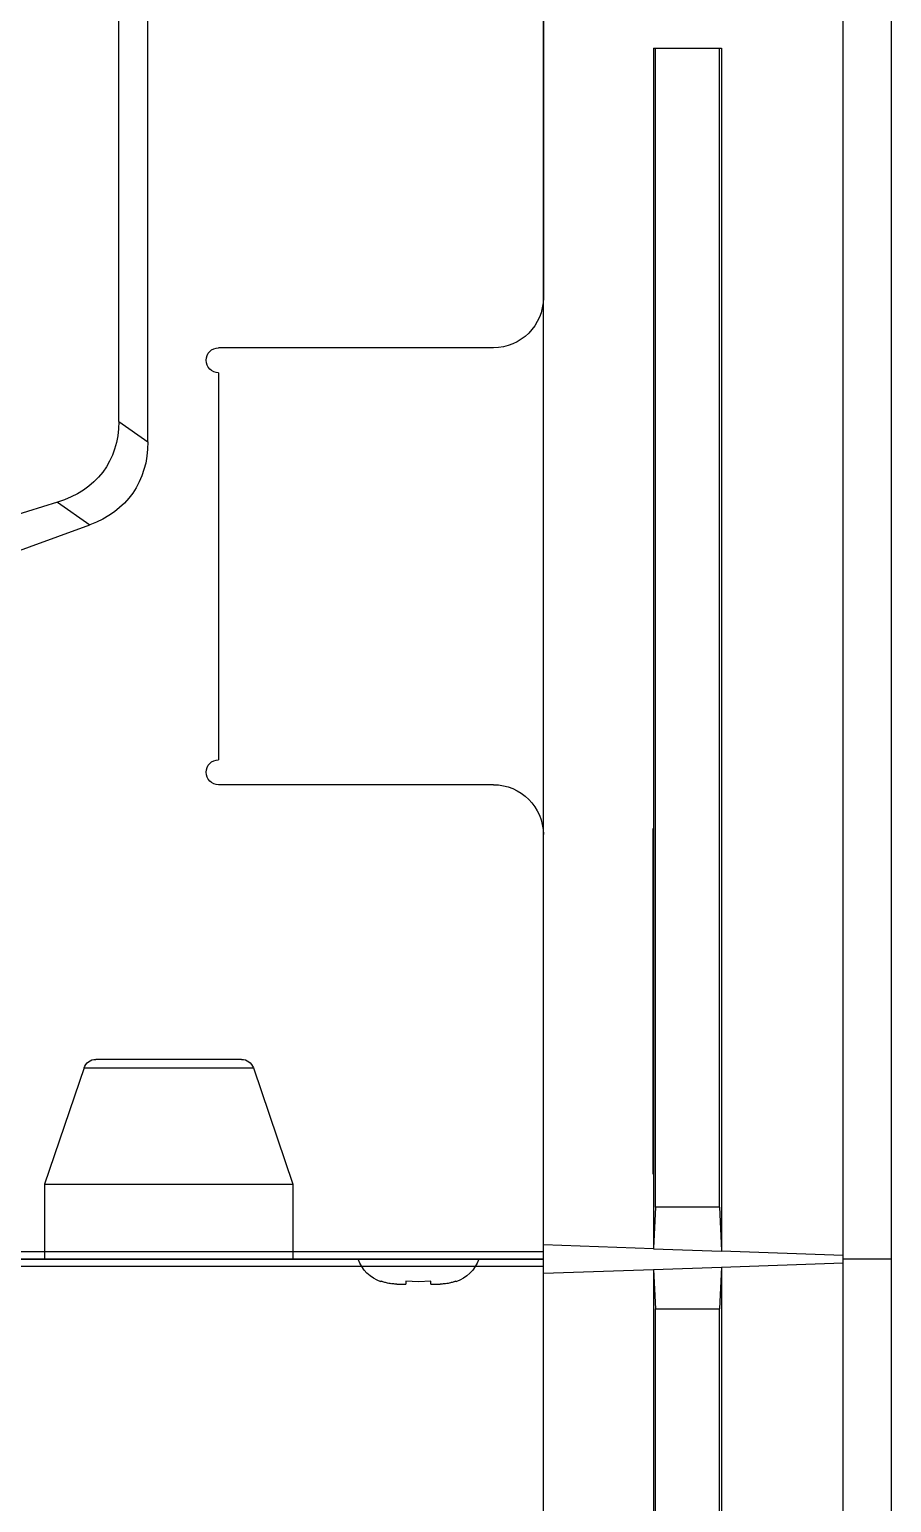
# Model space of a CAD drawing. Header units: millimetres. Extents: x 389 to 17466, y 310 to 5904.
# Drawn here: x 16062.1 to 16096.6, y 3083.9 to 3142.9 of the extents above; entities that cross this region are included whole.
import ezdxf
from ezdxf.lldxf.tags import DXFTag

# ---------------------------------------------------------------- set-up
doc = ezdxf.new("R2010")
doc.units = ezdxf.units.MM
doc.layers.add('1', color=7, linetype='Continuous', true_color=0xffffff)
doc.layers.add('DIM', color=4, linetype='Continuous')
tags = doc.linetypes.add('DASHED', pattern=[25.72, 12.86, -12.86]).pattern_tags.tags
tags[6:7] = [DXFTag(74, 4), DXFTag(75, 0), DXFTag(340, '0'), DXFTag(46, 0.0), DXFTag(50, 0.0), DXFTag(44, 0.0), DXFTag(45, 0.0)]
tags[4:5] = [DXFTag(74, 4), DXFTag(75, 0), DXFTag(340, '0'), DXFTag(46, 0.0), DXFTag(50, 0.0), DXFTag(44, 0.0), DXFTag(45, 0.0)]

# ---------------------------------------------------------------- blocks, each defined once
blk = doc.blocks.new('A$C138409bd')
at = {"layer": '1', "color": 155, "linetype": 'Continuous'}
for p, q in [((1.94, 0.15), (1.94, 159.85)), ((6.803, 159.681), (1.94, 159.85)), ((6.803, 159.681), (6.803, 111.5)), ((6.806, 159.68), (6.803, 159.681)), ((6.806, 159.68), (6.894, 158.011)), ((9.529, 159.585), (6.806, 159.68)), ((9.529, 159.585), (9.446, 158.011)), ((9.532, 159.585), (9.529, 159.585)), ((9.532, 159.585), (9.532, 111.5)), ((13.94, 159.431), (9.532, 159.585)), ((13.94, 0.569), (13.94, 159.431)), ((6.894, 111.5), (6.894, 158.011)), ((9.446, 158.011), (6.894, 158.011)), ((9.446, 111.5), (9.446, 158.011)), ((6.803, 48.5), (6.803, 0.34)), ((9.533, 48.5), (6.803, 48.5)), ((6.894, 2.08), (6.894, 48.5)), ((9.446, 2.08), (9.446, 48.5)), ((9.532, 48.5), (9.532, 0.436)), ((6.894, 2.08), (6.803, 0.34)), ((6.894, 2.08), (9.446, 2.08)), ((9.446, 2.08), (9.532, 0.436)), ((1.94, 0.15), (6.802, 0.32)), ((9.533, 0.415), (6.802, 0.32)), ((6.803, 0.34), (6.802, 0.32)), ((9.532, 0.436), (9.533, 0.415)), ((9.533, 0.415), (13.94, 0.569))]:
    blk.add_line(p, q, dxfattribs=at)
at = {"layer": '1'}
for p, q in [((1.94, 0.15), (1.94, 159.85)), ((6.803, 159.681), (1.94, 159.85)), ((6.803, 159.681), (6.803, 111.5)), ((6.806, 159.68), (6.803, 159.681)), ((6.806, 159.68), (6.894, 158.011)), ((9.529, 159.585), (6.806, 159.68)), ((9.529, 159.585), (9.446, 158.011)), ((9.532, 159.585), (9.529, 159.585)), ((9.532, 159.585), (9.532, 111.5)), ((13.94, 159.431), (9.532, 159.585)), ((13.94, 0.569), (13.94, 159.431)), ((6.894, 111.5), (6.894, 158.011)), ((9.446, 158.011), (6.894, 158.011)), ((9.446, 111.5), (9.446, 158.011)), ((6.803, 48.5), (6.803, 0.34)), ((9.533, 48.5), (6.803, 48.5)), ((6.894, 2.08), (6.894, 48.5)), ((9.446, 2.08), (9.446, 48.5)), ((9.532, 48.5), (9.532, 0.436)), ((6.894, 2.08), (6.803, 0.34)), ((6.894, 2.08), (9.446, 2.08)), ((9.446, 2.08), (9.532, 0.436)), ((1.94, 0.15), (6.802, 0.32)), ((9.533, 0.415), (6.802, 0.32)), ((6.803, 0.34), (6.802, 0.32)), ((9.532, 0.436), (9.533, 0.415)), ((9.533, 0.415), (13.94, 0.569))]:
    blk.add_line(p, q, dxfattribs=at)
at = {"layer": '1', "color": 155, "linetype": 'DASHED', "lineweight": 5}
for p, q in [((6.803, 111.5), (6.803, 159.681)), ((6.806, 159.68), (6.894, 158.011)), ((9.532, 129.582), (9.532, 159.585)), ((6.894, 158.011), (9.446, 158.011)), ((6.803, 0.35), (6.803, 48.5)), ((9.553, 17.251), (9.553, 3.399)), ((9.532, 0.446), (9.532, 3.08))]:
    blk.add_line(p, q, dxfattribs=at)
at = {"layer": '1', "color": 155, "linetype": 'Continuous'}
blk.add_open_spline([(13.963, 44.362), (13.951, 44.361), (13.94, 44.36)], degree=2, dxfattribs=at)
blk.add_open_spline([(13.963, 44.362), (13.951, 44.361), (13.94, 44.36)], degree=2, dxfattribs=at)
at = {"layer": '1'}
blk.add_open_spline([(13.963, 44.362), (13.951, 44.361), (13.94, 44.36)], degree=2, dxfattribs=at)
blk.add_open_spline([(13.963, 44.362), (13.951, 44.361), (13.94, 44.36)], degree=2, dxfattribs=at)
at = {"layer": 'DIM', "color": 82, "linetype": 'Continuous'}
for p, q in [((0, 0), (0, 160)), ((0, 160), (1.94, 160)), ((1.94, 0), (1.94, 160)), ((0, 0), (1.94, 0))]:
    blk.add_line(p, q, dxfattribs=at)
blk = doc.blocks.new('A$C2f8b7123')
at = {"color": 7, "linetype": 'Continuous'}
for p, q in [((72.104, 488.661), (70.519, 484)), ((78.884, 488.661), (72.104, 488.661)), ((72.577, 489), (78.411, 489)), ((78.884, 488.661), (80.469, 484)), ((70.519, 484), (70.519, 481)), ((80.469, 484), (70.519, 484)), ((80.469, 484), (80.469, 481)), ((60.494, 464), (60.494, 481)), ((104.53, 481), (60.494, 481)), ((60.494, 480.7), (93.808, 480.7)), ((60.494, 160.359), (60.494, 39.5)), ((76.327, 33.728), (76.327, 85.868)), ((77.494, 34.545), (77.494, 85.051)), ((62.494, 37.5), (73.494, 37.5)), ((73.494, 36.5), (73.494, 21)), ((77.494, 34.545), (76.327, 33.728)), ((79.949, 31.312), (78.653, 30.405)), ((79.949, 31.312), (104.068, 23.879)), ((103.994, 21.182), (78.653, 30.405)), ((62.494, 20), (73.494, 20)), ((60.494, 1), (60.494, 18)), ((93.808, 1.3), (60.494, 1.3)), ((60.494, 1), (103.994, 1)), ((63.994, 0.086), (63.994, 0.117)), ((64.994, 0), (64.628, 0)), ((64.994, 0), (64.994, 0.117)), ((64.994, 0.117), (65.494, 0.086)), ((65.494, 0.086), (65.994, 0.117)), ((65.994, 0.117), (65.994, 0)), ((66.36, 0), (65.994, 0)), ((66.994, 0.117), (66.994, 0.086))]:
    blk.add_line(p, q, dxfattribs=at)
for centre, radius, start, end in [((72.577, 488.5), 0.5, 90, 161.22197), ((78.411, 488.5), 0.5, 18.77803, 90), ((62.494, 39.5), 2, 180, 270), ((73.494, 37), 0.5, 270, 90), ((73.494, 20.5), 0.5, 270, 90), ((62.494, 18), 2, 90, 180), ((64.494, 1.5), 1.5, 199.50957, 250.52878), ((66.494, 1.5), 1.5, 289.47122, 340.49043), ((64.585, 1.599), 1.596, 248.27829, 253.96345), ((64.585, 1.601), 1.597, 248.64573, 253.96198), ((64.594, 1.633), 1.63, 253.9569, 256.59065), ((64.602, 1.666), 1.665, 256.59271, 259.77555), ((64.611, 1.719), 1.718, 259.782, 263.21044), ((64.618, 1.775), 1.774, 263.20345, 265.26722), ((64.627, 1.89), 1.89, 265.3046, 270.03946), ((66.361, 1.89), 1.89, 269.96054, 274.6954), ((66.37, 1.775), 1.774, 274.73275, 276.79657), ((66.377, 1.719), 1.718, 276.78959, 280.21798), ((66.386, 1.666), 1.665, 280.22443, 283.40731), ((66.394, 1.633), 1.63, 283.40936, 286.04307), ((66.403, 1.599), 1.596, 286.03654, 291.72172), ((66.403, 1.601), 1.597, 286.03804, 291.35458)]:
    blk.add_arc(centre, radius, start, end, dxfattribs=at)
for centre, major_axis, ratio, start_param, end_param in [((84.956, 37.294), (6.926, 4.628), 0.59997, 2.760313, 3.595539), ((83.398, 36.203), (6.463, 4.526), 0.633687, 2.72398, 3.559206)]:
    blk.add_ellipse(centre, major_axis=major_axis, ratio=ratio, start_param=start_param, end_param=end_param, dxfattribs=at)
blk = doc.blocks.new('adzb')
at = {"color": 7, "linetype": 'Continuous'}
blk.add_line((11204.958, 1252.924), (11204.958, 1472.424), dxfattribs=at)
at = {"xscale": -1}
for name, p in [('A$C2f8b7123', (11265.452, 1213.424)), ('A$C138409bd', (11218.898, 1534.424)), ('A$C138409bd', (11218.898, 1214.424))]:
    blk.add_blockref(name, p, dxfattribs=at)
blk = doc.blocks.new('*U27')
blk.add_blockref('adzb', (-11189.427912, -1457.923908))
blk = doc.blocks.new('*U28')
at = {"color": 0, "linetype": 'ByBlock', "lineweight": -2, "transparency": 16777216}
for p in [(0, 1440), (0, 960)]:
    blk.add_blockref('*U27', p, dxfattribs=at)

msp = doc.modelspace()

# ---------------------------------------------------------------- block references
msp.add_blockref('*U28', (16067.1102, 1897.1281))

doc.saveas('drawing.dxf')
